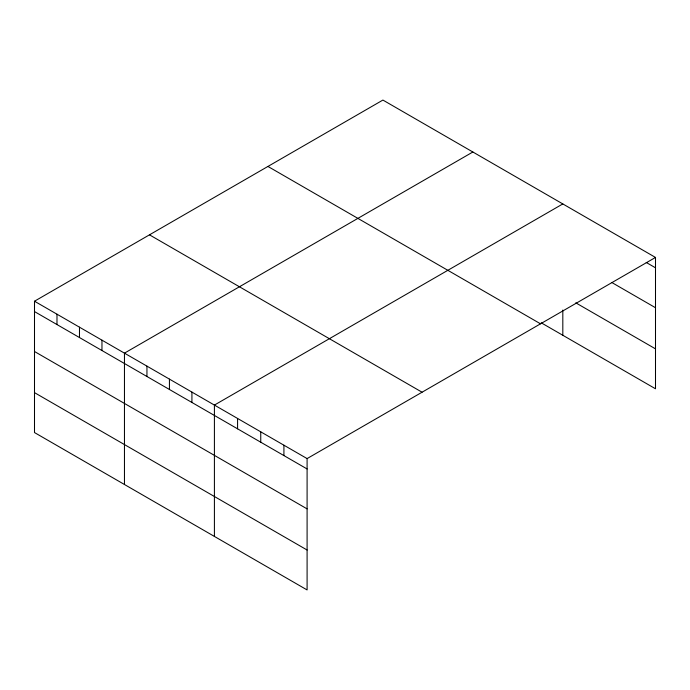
<?xml version="1.0" encoding="UTF-8"?>
<svg xmlns="http://www.w3.org/2000/svg" width="690" height="690" viewBox="0 0 690 690"><rect width="100%" height="100%" fill="white"/><g stroke="black" fill="none" stroke-linecap="round" stroke-linejoin="round"><path stroke-width="1.03" d="M655.5 257.439L307.093 458.591L307.093 589.933L34.5 432.561L34.5 301.22L382.907 100.067L655.5 257.439L655.5 388.781L541.227 322.808M472.866 151.998L124.459 353.151L124.459 484.492M562.816 203.93L214.409 405.082L214.409 536.432M646.228 262.459L655.5 267.806M611.944 282.581L655.5 307.731M575.796 302.841L655.5 348.864M267.936 166.445L540.529 323.826M149.471 234.833L422.064 392.213M34.5 301.22L307.093 458.591M34.5 311.578L307.093 468.959M34.5 351.503L307.093 508.884M34.5 392.636L307.093 550.016M562.816 310.06L562.816 335.28M283.918 445.214L283.918 455.581M260.751 431.837L260.751 442.204M237.576 418.459L237.576 428.826M191.924 392.101L191.924 402.468M169.43 379.121L169.43 389.479M146.944 366.131L146.944 376.498M101.965 340.17L101.965 350.529M79.479 327.181L79.479 337.548M56.985 314.2L56.985 324.567"/></g></svg>
